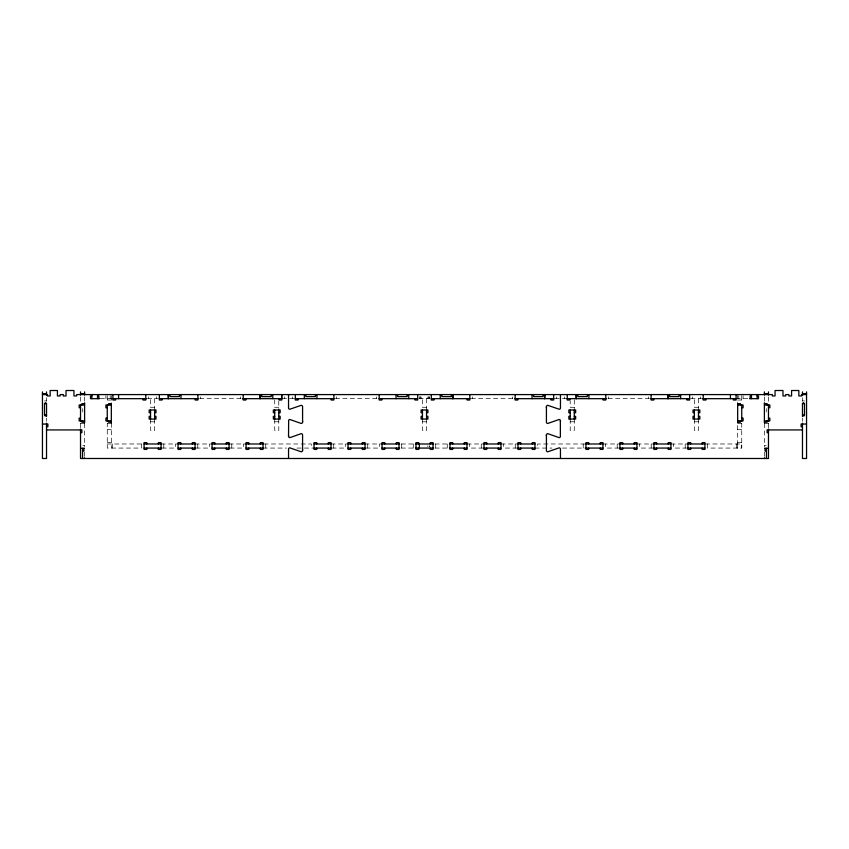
<?xml version="1.0" encoding="UTF-8"?>
<svg xmlns="http://www.w3.org/2000/svg" width="849" height="849" viewBox="0 0 849 849"><rect width="100%" height="100%" fill="white"/><g stroke="black" fill="none" stroke-linecap="round" stroke-linejoin="round"><path stroke-width="0.64" stroke-dasharray="4.25 3.18" d="M429.626 397.65L429.626 398.669L419.374 398.669L419.374 397.65M429.626 446.712L429.626 446.022M737.664 443.985L737.664 448.07L737.664 423.173M707.641 443.985L707.641 448.07L741.739 448.07L741.739 443.985L704.914 443.985M100.235 398.669L112.928 398.669M147.482 398.669L158.19 398.669M199.6 398.669L240.84 398.669M283.269 398.669L286.495 398.669M289.562 398.669L293.977 398.669M335.387 398.669L377.816 398.669M471.184 398.669L513.613 398.669M555.023 398.669L559.438 398.669M562.505 398.669L565.731 398.669M608.16 398.669L649.4 398.669M690.81 398.669L701.518 398.669M736.072 398.669L748.765 398.669M107.261 400.028L111.336 400.028M737.664 400.028L741.739 400.028M44.488 400.93L46.525 400.93M802.475 400.93L804.512 400.93M154.614 407.276L150.538 407.276L150.538 398.669M278.79 407.276L274.715 407.276L274.715 399.9M426.538 407.276L422.462 407.276L422.462 398.669M574.285 407.276L570.21 407.276L570.21 401.131M698.462 407.276L694.386 407.276L694.386 398.669M82.809 412.041L82.555 408.645M766.191 412.041L766.445 408.645M150.538 421.783L154.614 421.783M274.715 421.783L278.79 421.783M422.462 421.783L426.538 421.783M570.21 421.783L574.285 421.783M694.386 421.783L698.462 421.783M80.517 423.598L84.603 423.598M107.261 423.598L111.336 423.598M737.664 423.598L741.739 423.598M764.397 423.598L768.483 423.598M107.261 429.435L111.336 429.435M737.664 429.435L741.739 429.435M107.261 442.626L111.336 442.626M737.664 442.626L741.739 442.626M107.261 443.985L144.086 443.985M161.077 443.985L178.067 443.985M195.068 443.985L212.059 443.985M229.06 443.985L246.051 443.985M263.954 443.985L311.318 443.985L311.318 448.07M331.025 443.985L348.026 443.985M365.017 443.985L382.008 443.985M401.216 443.985L413.962 443.985M435.038 443.985L447.784 443.985M466.992 443.985L483.983 443.985M500.974 443.985L517.975 443.985M585.046 443.985L537.682 443.985L537.682 448.07M602.949 443.985L619.94 443.985M636.941 443.985L653.932 443.985M670.933 443.985L687.923 443.985M82.809 445.576L84.603 445.576M764.397 445.576L766.191 445.576M161.979 448.07L175.35 448.07L175.35 443.985M195.97 448.07L209.342 448.07L209.342 443.985M229.962 448.07L243.334 448.07L243.334 443.985M263.041 448.07L286.591 448.07M297.001 448.07L314.034 448.07M331.938 448.07L345.299 448.07L345.299 443.985M365.919 448.07L379.291 448.07L379.291 443.985M401.216 448.07L413.962 448.07M435.038 448.07L447.784 448.07M483.081 448.07L469.709 448.07L469.709 443.985M517.062 448.07L503.701 448.07L503.701 443.985M534.966 448.07L551.999 448.07M562.409 448.07L585.959 448.07M619.038 448.07L605.666 448.07L605.666 443.985M653.03 448.07L639.658 448.07L639.658 443.985M687.021 448.07L673.65 448.07L673.65 443.985M802.475 397.714L802.475 401.131M802.475 418.154L802.475 421.327M768.483 396.992L768.483 403.317M768.483 423.428L768.483 427.716M764.397 396.992L764.397 401.333M764.397 423.428L764.397 446.765M764.397 452.114L764.397 456.582M743.098 395.613L743.098 398.669M741.739 395.613L741.739 402.288M741.739 423.173L741.739 448.07M738.8 395.613L738.8 398.669M737.664 394.583L737.664 402.288M736.306 443.985L736.306 448.07M700.499 396.886L700.499 398.669M698.462 398.669L698.462 409.993M698.462 419.066L698.462 430.39L694.386 430.39L694.386 419.968M692.338 396.886L692.338 398.669M685.207 443.985L685.207 448.07M651.215 443.985L651.215 448.07M648.381 396.886L648.381 398.669M617.223 443.985L617.223 448.07M608.5 396.886L608.5 398.669M583.231 443.985L583.231 448.07M574.285 399.9L574.285 409.993M574.285 419.066L574.285 430.39L570.21 430.39L570.21 419.968M564.543 396.886L564.543 398.669M556.382 396.886L556.382 398.669M515.258 443.985L515.258 448.07M512.425 396.886L512.425 398.669M481.266 443.985L481.266 448.07M472.543 396.886L472.543 398.669M447.274 443.985L447.274 448.07M435.717 443.985L435.717 448.07M429.626 396.632L429.626 398.669M429.626 445.767L429.626 446.797M428.575 396.632L428.575 398.669M427.875 396.886L427.875 398.669M427.875 445.767L427.875 446.797M426.538 398.669L426.538 409.993M426.538 419.066L426.538 430.39L422.462 430.39L422.462 419.968M421.125 396.886L421.125 398.669M420.425 396.632L420.425 398.669M419.374 396.632L419.374 398.669M413.283 443.985L413.283 448.07M401.726 443.985L401.726 448.07M376.457 396.886L376.457 398.669M367.734 443.985L367.734 448.07M336.575 396.886L336.575 398.669M333.742 443.985L333.742 448.07M292.618 396.886L292.618 398.669M284.457 396.886L284.457 398.669M278.79 401.131L278.79 409.993M278.79 419.066L278.79 430.39L274.715 430.39L274.715 419.968M265.769 443.985L265.769 448.07M240.5 396.886L240.5 398.669M231.777 443.985L231.777 448.07M200.619 396.886L200.619 398.669M197.785 443.985L197.785 448.07M163.793 443.985L163.793 448.07M156.662 396.886L156.662 398.669M154.614 398.669L154.614 409.993M154.614 419.066L154.614 430.39L150.538 430.39L150.538 419.968M148.501 396.886L148.501 398.669M141.358 443.985L141.358 448.07L107.261 448.07L107.261 423.173M112.694 443.985L112.694 448.07M111.336 395.613L111.336 402.288M111.336 423.173L111.336 448.07M110.2 395.613L110.2 398.669M107.261 395.613L107.261 402.288M105.902 395.613L105.902 398.669M84.603 396.992L84.603 401.333M84.603 423.428L84.603 446.765M84.603 452.114L84.603 456.582M80.517 396.992L80.517 403.317M80.517 423.428L80.517 427.716M46.525 397.714L46.525 401.131M46.525 418.154L46.525 421.327"/><path stroke-width="1.27" d="M288.543 458.492L288.543 449.163A1.358 1.358 0 0 1 289.774 447.826L301.225 451.785A1.358 1.358 0 0 0 302.584 450.426L302.584 435.017A1.358 1.358 0 0 0 301.225 433.659L289.902 437.628A1.358 1.358 0 0 1 288.639 436.768L288.543 435.304M288.543 395.422L288.543 394.583L288.543 407.955A1.358 1.358 0 0 0 289.658 409.282L301.225 405.334A1.358 1.358 0 0 1 302.584 406.692L302.584 422.102A1.358 1.358 0 0 1 301.225 423.46L289.902 419.502A1.358 1.358 0 0 0 288.639 420.351L288.543 436.269M295.335 394.934L295.335 400.028L298.052 400.028L298.052 398.669M302.584 450.426L302.584 449.461M302.584 422.102L302.584 421.136M546.416 435.983L546.416 435.017A1.358 1.358 0 0 1 547.775 433.659L559.098 437.628A1.358 1.358 0 0 0 560.361 436.768L560.361 420.351A1.358 1.358 0 0 0 559.098 419.502L547.775 423.46A1.358 1.358 0 0 1 546.416 422.102L546.416 406.692A1.358 1.358 0 0 1 547.775 405.334L559.342 409.282A1.358 1.358 0 0 0 560.457 407.945L560.457 394.583M546.416 407.658L546.416 406.692M560.457 421.815L560.457 420.86M44.488 414.981C49.083 413.675 44.806 417.793 44.488 414.981L44.498 403.551L45.613 402.638L46.525 403.604L46.525 416.509M802.475 416.509L802.475 403.604L803.387 402.638L804.502 403.551L804.512 414.981C804.693 417.337 799.991 414.599 804.512 414.981M42.45 393.681L46.525 393.681M80.517 393.681L84.603 393.681M764.397 393.681L768.483 393.681M802.475 393.681L806.55 393.681M42.45 394.583L47.438 394.583L47.438 395.952L50.155 395.952L50.155 390.508L57.424 390.508L57.424 395.952L60.141 395.952L60.141 394.583L63.293 394.583L63.293 395.952L66.02 395.952L66.02 390.508L73.948 390.508L73.948 395.952L76.665 395.952L76.665 394.583L772.335 394.583L772.335 395.952L775.052 395.952L775.052 390.508L782.98 390.508L782.98 395.952L785.707 395.952L785.707 394.583L788.859 394.583L788.859 395.952L791.576 395.952L791.576 390.508L798.845 390.508L798.845 395.952L801.562 395.952L801.562 394.583L806.55 394.583M91.851 395.952L90.493 395.952L90.493 398.669L99.322 398.669M97.518 395.952L98.877 395.952L98.877 398.669M751.482 395.952L750.123 395.952L750.123 398.669M757.149 395.952L758.507 395.952L758.507 398.669L749.678 398.669M112.928 398.669L146.463 398.669M159.209 398.669L198.242 398.669M242.368 398.669L282.25 398.669M294.996 398.669L334.028 398.669M379.015 398.669L417.697 398.669M431.303 398.669L469.985 398.669M514.972 398.669L554.004 398.669M566.75 398.669L606.632 398.669M650.759 398.669L689.791 398.669M702.537 398.669L736.072 398.669M44.488 403.657L46.525 403.657M84.603 403.657L81.875 403.657L81.875 405.015M111.336 403.657L108.619 403.657L108.619 405.015M737.664 403.657L740.381 403.657L740.381 405.015M764.397 403.657L767.125 403.657L767.125 405.015M802.475 403.657L804.512 403.657M84.603 405.015L79.159 405.015L79.159 407.732L80.517 407.732M111.336 405.015L105.902 405.015L105.902 407.732L107.261 407.732M737.664 405.015L743.098 405.015L743.098 407.732L741.739 407.732M764.397 405.015L769.841 405.015L769.841 407.732L768.483 407.732M150.538 412.72L149.18 412.72L149.18 409.993L155.983 409.993L155.983 412.72L154.614 412.72M274.715 412.72L273.357 412.72L273.357 409.993L280.159 409.993L280.159 412.72L278.79 412.72M422.462 412.72L421.104 412.72L421.104 409.993L427.896 409.993L427.896 412.72L426.538 412.72M570.21 412.72L568.841 412.72L568.841 409.993L575.643 409.993L575.643 412.72L574.285 412.72M694.386 412.72L693.017 412.72L693.017 409.993L699.82 409.993L699.82 412.72L698.462 412.72M150.538 416.339L149.18 416.339L149.18 419.066L155.983 419.066L155.983 416.339L154.614 416.339M274.715 416.339L273.357 416.339L273.357 419.066L280.159 419.066L280.159 416.339L278.79 416.339M422.462 416.339L421.104 416.339L421.104 419.066L427.896 419.066L427.896 416.339L426.538 416.339M570.21 416.339L568.841 416.339L568.841 419.066L575.643 419.066L575.643 416.339L574.285 416.339M694.386 416.339L693.017 416.339L693.017 419.066L699.82 419.066L699.82 416.339L698.462 416.339M80.517 418.154L79.159 418.154L79.159 420.871L84.603 420.871M107.261 418.154L105.902 418.154L105.902 420.871L111.336 420.871M741.739 418.154L743.098 418.154L743.098 420.871L737.664 420.871M768.483 418.154L769.841 418.154L769.841 420.871L764.397 420.871M84.603 422.229L81.875 422.229L81.875 420.871M111.336 422.229L108.619 422.229L108.619 420.871M737.664 422.229L740.381 422.229L740.381 420.871M764.397 422.229L767.125 422.229L767.125 420.871M42.45 424.044L47.884 424.044L47.884 426.771L46.525 426.771M806.55 424.044L801.116 424.044L801.116 426.771L802.475 426.771M46.525 429.934L81.875 429.934L81.875 432.661L80.517 432.661M802.475 429.934L767.125 429.934L767.125 432.661L768.483 432.661M144.086 443.985L161.077 443.985M178.067 443.985L195.068 443.985M212.059 443.985L229.06 443.985M246.051 443.985L263.041 443.985M314.034 443.985L331.025 443.985M348.026 443.985L365.017 443.985M382.008 443.985L399.518 443.985M415.66 443.985L433.34 443.985M449.482 443.985L466.992 443.985M483.983 443.985L500.974 443.985M517.975 443.985L534.966 443.985M585.959 443.985L602.949 443.985M619.94 443.985L636.941 443.985M653.932 443.985L670.933 443.985M687.923 443.985L704.914 443.985M144.086 448.07L161.077 448.07M178.067 448.07L195.068 448.07M212.059 448.07L229.06 448.07M246.051 448.07L263.041 448.07M314.034 448.07L331.025 448.07M348.026 448.07L365.017 448.07M382.008 448.07L399.518 448.07M415.66 448.07L433.34 448.07M449.482 448.07L466.992 448.07M483.983 448.07L500.974 448.07M517.975 448.07L534.966 448.07M585.959 448.07L602.949 448.07M619.94 448.07L636.941 448.07M653.932 448.07L670.933 448.07M687.923 448.07L704.914 448.07M80.517 448.293L84.475 448.293M764.524 448.293L768.483 448.293M82.555 451.01L83.913 451.01L83.913 448.293M766.445 451.01L765.087 451.01L765.087 448.293M806.55 391.877L806.55 458.492L802.475 458.492L802.475 423.195M802.475 391.877L802.475 395.379M768.483 391.877L768.483 395.072M768.483 404.506L768.483 421.55M768.483 429.085L768.483 458.492L80.517 458.492L80.517 429.085M766.445 448.293L766.445 458.492M764.397 391.877L764.397 395.072M764.397 402.808L764.397 422.399M764.397 457.855L764.397 458.492M757.149 394.583L757.149 398.669M751.482 394.583L751.482 398.669M741.739 405.015L741.739 421.295M737.664 403.201L737.664 422.685M736.072 394.583L736.072 400.028L733.356 400.028L733.356 398.669M730.416 394.583L730.416 398.669M705.944 398.669L705.944 400.028L703.216 400.028L703.216 394.583M702.197 443.985L702.197 442.626L704.914 442.626L704.914 449.429L702.197 449.429L702.197 448.07M698.462 409.993L698.462 419.066M694.386 409.993L694.386 419.066M690.64 443.985L690.64 442.626L687.923 442.626L687.923 449.429L690.64 449.429L690.64 448.07M689.621 394.583L689.621 400.028L686.905 400.028L686.905 398.669M680.707 394.583L680.654 398.669M679.094 394.583L679.094 396.632L669.585 396.632L669.585 394.583M668.205 443.985L668.205 442.626L670.933 442.626L670.933 449.429L668.205 449.429L668.205 448.07M668.025 394.583L668.025 398.669M667.972 394.583L667.972 398.669M656.648 443.985L656.648 442.626L653.932 442.626L653.932 449.429L656.648 449.429L656.648 448.07M653.826 398.669L653.826 400.028L651.098 400.028L651.098 394.583M634.224 443.985L634.224 442.626L636.941 442.626L636.941 449.429L634.224 449.429L634.224 448.07M622.667 443.985L622.667 442.626L619.94 442.626L619.94 449.429L622.667 449.429L622.667 448.07M605.783 394.583L605.783 400.028L603.066 400.028L603.066 398.669M600.232 443.985L600.232 442.626L602.949 442.626L602.949 449.429L600.232 449.429L600.232 448.07M588.909 394.583L588.909 398.669M588.675 443.985L588.675 442.626L585.959 442.626L585.959 449.429L588.675 449.429L588.675 448.07M587.306 394.583L587.306 396.632L577.787 396.632L577.787 394.583M576.238 394.583L576.238 398.669M576.174 394.583L576.174 398.669M574.285 409.993L574.285 419.066M570.21 409.993L570.21 419.066M569.976 398.669L569.976 400.028L567.259 400.028L567.259 394.583M560.457 458.492L560.457 449.163A1.358 1.358 0 0 0 559.226 447.826L547.775 451.785A1.358 1.358 0 0 1 546.416 450.426L546.416 435.017M553.665 394.583L553.665 400.028L550.948 400.028L550.948 398.669M543.137 394.583L543.137 396.632L533.618 396.632L533.618 394.583M532.249 443.985L532.249 442.626L534.966 442.626L534.966 449.429L532.249 449.429L532.249 448.07M532.015 394.583L532.068 398.669M520.692 443.985L520.692 442.626L517.975 442.626L517.975 449.429L520.692 449.429L520.692 448.07M517.858 398.669L517.858 400.028L515.141 400.028L515.141 394.583M498.257 443.985L498.257 442.626L500.974 442.626L500.974 449.429L498.257 449.429L498.257 448.07M486.7 443.985L486.7 442.626L483.983 442.626L483.983 449.429L486.7 449.429L486.7 448.07M469.815 394.583L469.815 400.028L467.099 400.028L467.099 398.669M464.265 443.985L464.265 442.626L466.992 442.626L466.992 449.429L464.265 449.429L464.265 448.07M452.708 443.985L452.708 442.626L449.991 442.626L449.991 449.429L452.708 449.429L452.708 448.07M451.339 394.583L451.339 396.632L441.82 396.632L441.82 394.583M440.217 394.583L440.27 398.669M434.019 398.669L434.019 400.028L431.303 400.028L431.303 394.583M430.273 443.985L430.273 442.626L433.001 442.626L433.001 449.429L430.273 449.429L430.273 448.07M426.538 409.993L426.538 419.066M422.462 409.993L422.462 419.066M419.374 443.985L419.374 448.07M418.727 443.985L418.727 442.626L415.999 442.626L415.999 449.429L418.727 449.429L418.727 448.07M417.697 394.583L417.697 400.028L414.981 400.028L414.981 398.669M408.73 394.583L408.783 398.669M407.18 394.583L407.18 396.632L397.661 396.632L397.661 394.583M396.292 443.985L396.292 442.626L399.009 442.626L399.009 449.429L396.292 449.429L396.292 448.07M396.048 394.583L396.048 398.669M384.735 443.985L384.735 442.626L382.008 442.626L382.008 449.429L384.735 449.429L384.735 448.07M381.901 398.669L381.901 400.028L379.185 400.028L379.185 394.583M362.3 443.985L362.3 442.626L365.017 442.626L365.017 449.429L362.3 449.429L362.3 448.07M350.743 443.985L350.743 442.626L348.026 442.626L348.026 449.429L350.743 449.429L350.743 448.07M333.859 394.583L333.859 400.028L331.142 400.028L331.142 398.669M328.308 443.985L328.308 442.626L331.025 442.626L331.025 449.429L328.308 449.429L328.308 448.07M316.932 394.583L316.932 398.669M316.751 443.985L316.751 442.626L314.034 442.626L314.034 449.429L316.751 449.429L316.751 448.07M315.382 394.583L315.382 396.632L305.863 396.632L305.863 394.583M304.313 394.583L304.313 398.669M281.741 398.669L281.741 394.583L281.741 400.028L279.024 400.028L279.024 398.669M278.79 409.993L278.79 419.066M274.715 409.993L274.715 419.066M272.762 394.583L272.826 398.669M271.213 394.583L271.213 396.632L261.694 396.632L261.694 394.583M260.325 443.985L260.325 442.626L263.041 442.626L263.041 449.429L260.325 449.429L260.325 448.07M248.768 443.985L248.768 442.626L246.051 442.626L246.051 449.429L248.768 449.429L248.768 448.07M245.934 398.669L245.934 400.028L243.217 400.028L243.217 394.583M226.333 443.985L226.333 442.626L229.06 442.626L229.06 449.429L226.333 449.429L226.333 448.07M214.776 443.985L214.776 442.626L212.059 442.626L212.059 449.429L214.776 449.429L214.776 448.07M197.902 394.583L197.902 400.028L195.174 400.028L195.174 398.669M192.352 443.985L192.352 442.626L195.068 442.626L195.068 449.429L192.352 449.429L192.352 448.07M180.975 394.583L181.028 398.669M180.795 443.985L180.795 442.626L178.067 442.626L178.067 449.429L180.795 449.429L180.795 448.07M179.415 394.583L179.415 396.632L169.906 396.632L169.906 394.583M162.095 398.669L162.095 400.028L159.379 400.028L159.379 394.583M158.36 443.985L158.36 442.626L161.077 442.626L161.077 449.429L158.36 449.429L158.36 448.07M154.614 409.993L154.614 419.066M150.538 409.993L150.538 419.066M146.803 443.985L146.803 442.626L144.086 442.626L144.086 449.429L146.803 449.429L146.803 448.07M145.784 394.583L145.784 400.028L143.057 400.028L143.057 398.669M118.584 394.583L118.584 398.669M115.644 398.669L115.644 400.028L112.928 400.028L112.928 394.583M111.336 403.201L111.336 422.685M107.261 405.015L107.261 421.295M97.518 394.583L97.518 398.669M91.851 394.583L91.851 398.669M84.603 391.877L84.603 395.072M84.603 402.808L84.603 422.399M84.603 457.855L84.603 458.492M82.555 448.293L82.555 458.492M80.517 391.877L80.517 395.072M80.517 404.506L80.517 421.55M46.525 391.877L46.525 395.379M46.525 423.195L46.525 458.492L42.45 458.492L42.45 391.877M544.75 398.669L544.75 394.583L544.687 398.669M452.952 398.669L452.952 394.583L452.899 398.669M260.144 398.669L260.144 394.583L260.091 398.669M168.346 398.669L168.346 394.583L168.293 398.669"/></g></svg>
